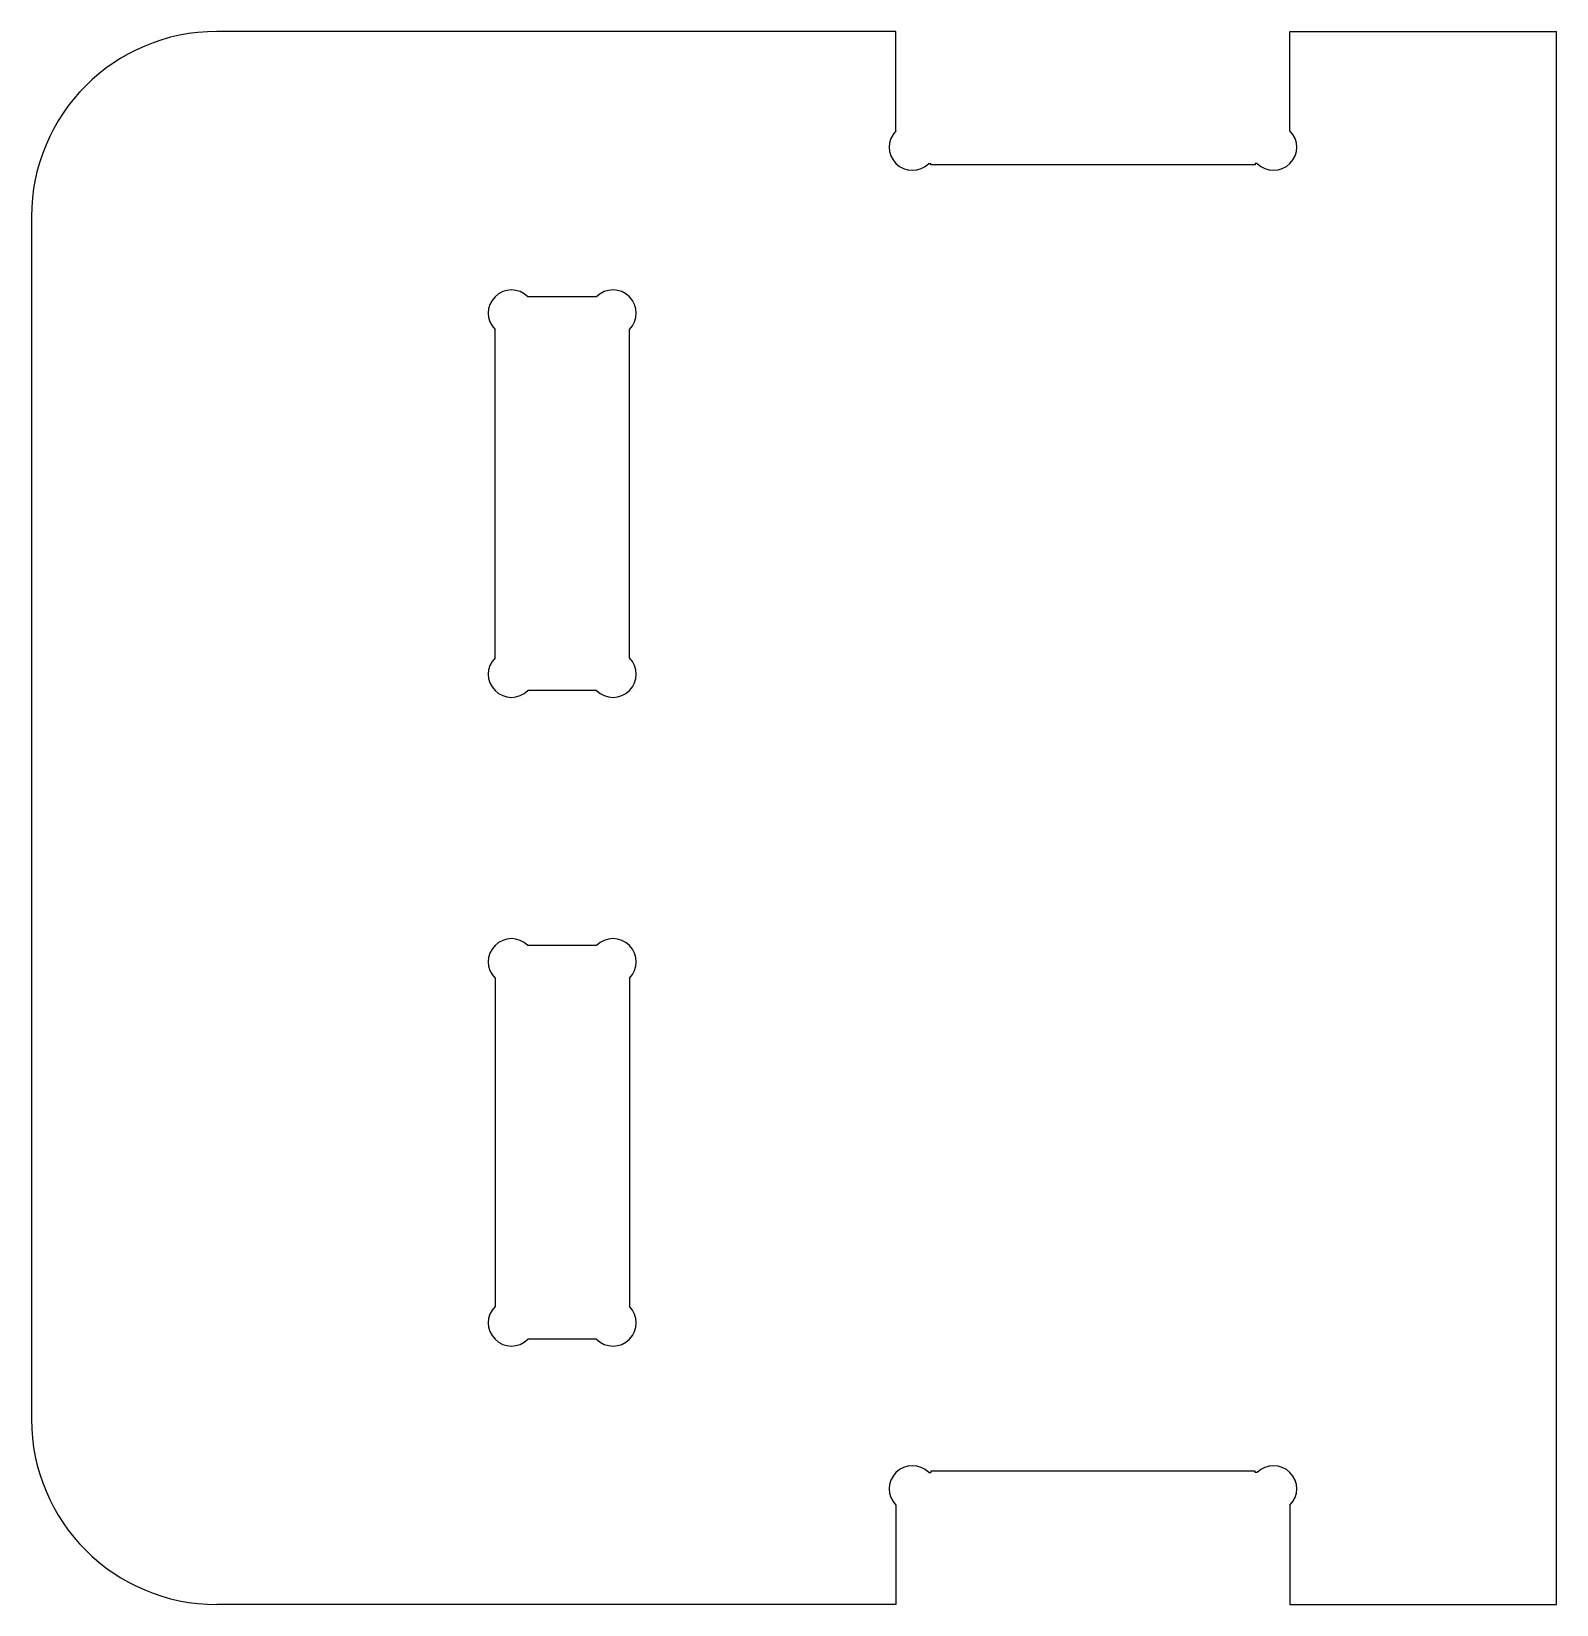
# Model space of a CAD drawing. Header units: inches. Extents: x -2.5 to 5.72, y -4.24 to 4.24.
import ezdxf

# ---------------------------------------------------------------- set-up
doc = ezdxf.new("R2010")
doc.units = ezdxf.units.IN
doc.header["$MEASUREMENT"] = 0

msp = doc.modelspace()

# ---------------------------------------------------------------- linework, layer by layer
at = {"color": 7, "linetype": 'Continuous', "lineweight": 25}
for p, q in [((2.1625, 4.2438), (-1.5, 4.2438)), ((2.1625, 3.708), (2.1625, 4.2438)), ((4.2875, 4.2438), (5.725, 4.2438)), ((4.2875, 3.708), (4.2875, 4.2438)), ((5.725, -4.2438), (5.725, 4.2438)), ((2.3393, 3.5312), (2.35, 3.5312)), ((2.35, 3.525), (2.35, 3.5312)), ((4.1, 3.525), (2.35, 3.525)), ((4.1107, 3.5312), (4.1, 3.5312)), ((4.1, 3.5312), (4.1, 3.525)), ((-2.5, 3.2437), (-2.5, -3.2437)), ((0.5482, 2.8125), (0.1768, 2.8125)), ((0, 0.8643), (0, 2.6357)), ((0.725, 0.8643), (0.725, 2.6357)), ((0.5482, 0.6875), (0.1768, 0.6875)), ((0.5482, -0.6875), (0.1768, -0.6875)), ((0, -0.8643), (0, -2.6357)), ((0.725, -0.8643), (0.725, -2.6357)), ((0.5482, -2.8125), (0.1768, -2.8125)), ((2.3393, -3.5312), (2.35, -3.5312)), ((2.35, -3.525), (2.35, -3.5312)), ((4.1, -3.525), (2.35, -3.525)), ((4.1, -3.5312), (4.1, -3.525)), ((4.1107, -3.5312), (4.1, -3.5312)), ((2.1625, -3.708), (2.1625, -4.2438)), ((4.2875, -3.708), (4.2875, -4.2438)), ((2.1625, -4.2438), (-1.5, -4.2438)), ((4.2875, -4.2438), (5.725, -4.2438))]:
    msp.add_line(p, q, dxfattribs=at)
for centre, radius, start, end in [((-1.5, 3.2437), 1, 90, 180), ((2.2509, 3.6196), 0.125, 135, 315), ((4.1991, 3.6196), 0.125, 225, 45), ((0.0884, 2.7241), 0.125, 45, 225), ((0.6366, 2.7241), 0.125, 315, 135), ((0.0884, 0.7759), 0.125, 135, 315), ((0.6366, 0.7759), 0.125, 225, 45), ((0.0884, -0.7759), 0.125, 45, 225), ((0.6366, -0.7759), 0.125, 315, 135), ((0.0884, -2.7241), 0.125, 135, 315), ((0.6366, -2.7241), 0.125, 225, 45), ((-1.5, -3.2437), 1, 180, 270), ((2.2509, -3.6196), 0.125, 45, 225), ((4.1991, -3.6196), 0.125, 315, 135)]:
    msp.add_arc(centre, radius, start, end, dxfattribs=at)

doc.saveas('drawing.dxf')
